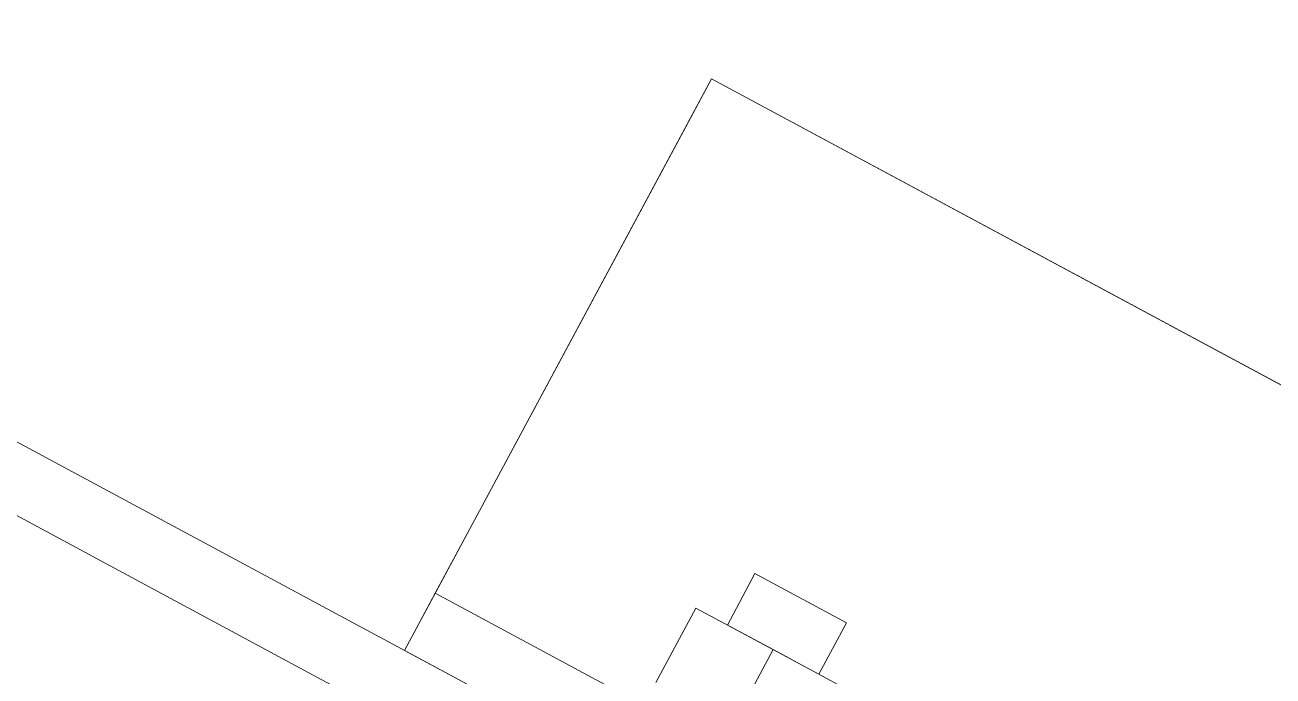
# Model space of a CAD drawing. Header units: millimetres. Extents: x -6949 to 305728, y -55091 to 76684.
# Drawn here: x 21558.5 to 21750.9, y 8403.2 to 8503.5 of the extents above; entities that cross this region are included whole.
import ezdxf

# ---------------------------------------------------------------- set-up
doc = ezdxf.new("R2010")
doc.units = ezdxf.units.MM
doc.layers.add('S-BEAM', color=5, linetype='Continuous', lineweight=18)
doc.layers.add('S-FSTN', color=7, linetype='Continuous', lineweight=18)

msp = doc.modelspace()

# ---------------------------------------------------------------- linework, layer by layer
at = {"layer": 'S-BEAM'}
for p, q in [((21731.5317, 8345.5935), (19173.8357, 9719.9288)), ((21726.7984, 8336.7846), (19169.1024, 9711.1199))]:
    msp.add_line(p, q, dxfattribs=at)
at = {"layer": 'S-FSTN'}
for p, q in [((21617.0174, 8407.1258), (21664.3504, 8495.2144)), ((21661.5104, 8489.9291), (21664.3504, 8495.2144)), ((21664.3504, 8495.2144), (21661.5104, 8489.9291)), ((21928.616, 8353.2156), (21664.3504, 8495.2144)), ((21928.616, 8353.2156), (21664.3504, 8495.2144)), ((21664.3504, 8495.2144), (21928.616, 8353.2156)), ((21627.4307, 8426.5053), (21661.5104, 8489.9291)), ((21621.7507, 8415.9347), (21627.4307, 8426.5053)), ((21627.4307, 8426.5053), (21621.7507, 8415.9347)), ((21671.0545, 8418.9579), (21666.7945, 8411.0299)), ((21671.0545, 8418.9579), (21666.7945, 8411.0299)), ((21671.0545, 8418.9579), (21685.1487, 8411.3846)), ((21685.1487, 8411.3846), (21671.0545, 8418.9579)), ((21671.0545, 8418.9579), (21685.1487, 8411.3846)), ((21685.1487, 8411.3846), (21671.0545, 8418.9579)), ((21618.9108, 8410.6494), (21621.7507, 8415.9347)), ((21621.7507, 8415.9347), (21618.9108, 8410.6494)), ((21621.7507, 8415.9347), (21886.0164, 8273.9359)), ((21886.0164, 8273.9359), (21621.7507, 8415.9347)), ((21655.7952, 8402.1823), (21661.9485, 8413.6339)), ((21655.7952, 8402.1823), (21661.9485, 8413.6339)), ((21661.9485, 8413.6339), (21673.8416, 8407.2433)), ((21661.9485, 8413.6339), (21673.8416, 8407.2433)), ((21617.0174, 8407.1258), (21618.9108, 8410.6494)), ((21666.7945, 8411.0299), (21680.8887, 8403.4566)), ((21680.8887, 8403.4566), (21666.7945, 8411.0299)), ((21666.7945, 8411.0299), (21680.8887, 8403.4566)), ((21680.8887, 8403.4566), (21666.7945, 8411.0299)), ((21680.8887, 8403.4566), (21685.1487, 8411.3846)), ((21680.8887, 8403.4566), (21685.1487, 8411.3846)), ((21881.2831, 8265.1271), (21617.0174, 8407.1258)), ((21617.0174, 8407.1258), (21881.2831, 8265.1271)), ((21667.6883, 8395.7918), (21673.8416, 8407.2433)), ((21667.6883, 8395.7918), (21673.8416, 8407.2433)), ((21667.6883, 8395.7918), (21673.8416, 8407.2433)), ((21667.6883, 8395.7918), (21673.8416, 8407.2433)), ((21673.8416, 8407.2433), (21685.7347, 8400.8527)), ((21673.8416, 8407.2433), (21685.7347, 8400.8527))]:
    msp.add_line(p, q, dxfattribs=at)

doc.saveas('drawing.dxf')
